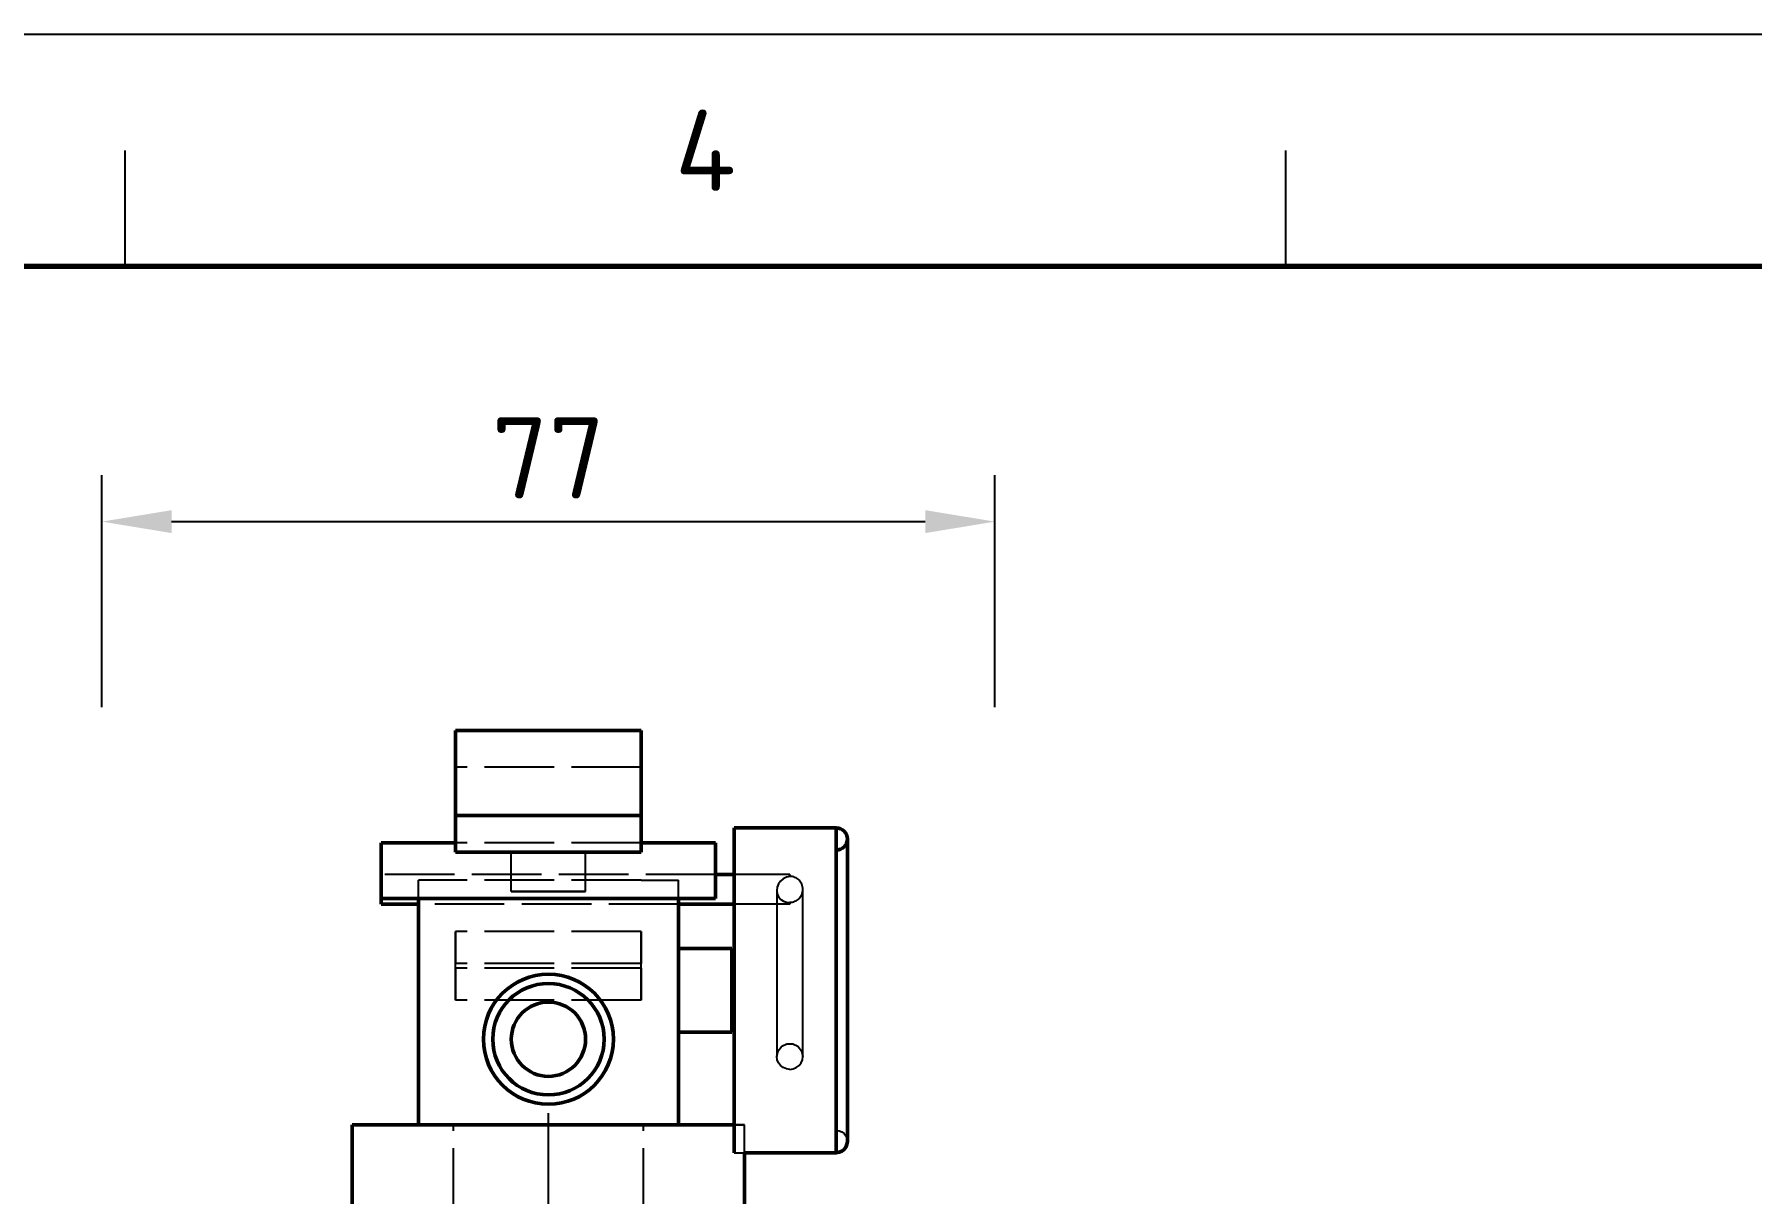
# Model space of a CAD drawing. Header units: millimetres. Extents: x 0 to 594, y 0 to 420.
# Drawn here: x 143.1 to 217.1, y 370 to 420 of the extents above; entities that cross this region are included whole.
import ezdxf
from ezdxf.enums import TextEntityAlignment as Align

# ---------------------------------------------------------------- set-up
doc = ezdxf.new("R2010")
doc.units = ezdxf.units.MM
doc.linetypes.add('ISO02-TRAZOS', pattern=[3.75, 3, -0.75])
doc.linetypes.add('ISO04-TRAZO-PUNTO', pattern=[7.625, 6, -0.75, 0.125, -0.75])
for name, color, linetype, lineweight in [('01-VISIBLE', 7, 'CONTINUOUS', 50), ('02-OCULTA', 4, 'ISO02-TRAZOS', 25), ('03-EJE', 1, 'ISO04-TRAZO-PUNTO', 25), ('04-COTA', 3, 'CONTINUOUS', 25), ('06-TEXTO', 7, 'CONTINUOUS', 25), ('07-RECUADRO', 7, 'CONTINUOUS', 70), ('08-FINA', 5, 'CONTINUOUS', 25)]:
    doc.layers.add(name, color=color, linetype=linetype, lineweight=lineweight)
doc.styles.add('ISO3098', font='isocpeur.ttf')
doc.dimstyles.new('FLAMA-ISO', dxfattribs={"dimtxt": 3.5, "dimasz": 3, "dimexe": 2, "dimexo": 1, "dimgap": 1, "dimtad": 1, "dimdec": 1, "dimtxsty": 'ISO3098', "dimcen": 2.5, "dimclrd": 3, "dimclre": 3, "dimclrt": 3, "dimazin": 3, "dimtfac": 1, "dimtmove": 0, "dimatfit": 3, "dimlwd": 25, "dimlwe": 25})

msp = doc.modelspace()

# ---------------------------------------------------------------- linework, layer by layer
at = {"layer": '01-VISIBLE'}
for p, q in [((169.236, 390), (161.236, 390)), ((161.236, 386.341), (161.236, 390)), ((169.236, 386.341), (169.236, 390)), ((169.236, 386.341), (161.236, 386.341)), ((161.236, 384.753), (161.236, 386.341)), ((169.236, 384.753), (169.236, 386.341)), ((173.236, 385.804), (177.636, 385.804)), ((161.236, 385.153), (158.036, 385.153)), ((169.236, 384.753), (161.236, 384.753)), ((172.436, 385.153), (169.236, 385.153)), ((173.236, 383.793), (172.436, 383.793)), ((172.436, 382.753), (158.036, 382.753)), ((159.636, 382.513), (158.036, 382.513)), ((159.636, 373), (159.636, 382.753)), ((170.836, 373), (170.836, 382.753)), ((173.236, 382.513), (170.836, 382.513)), ((170.836, 380.604), (173.136, 380.604)), ((170.836, 377.004), (173.136, 377.004)), ((156.786, 369), (156.786, 373)), ((173.686, 371.804), (177.636, 371.804)), ((173.686, 369), (173.686, 371.804))]:
    msp.add_line(p, q, dxfattribs=at)
for points in [[(173.236, 385.804), (173.236, 385.554), (173.236, 385.304), (173.236, 385.054), (173.236, 384.804), (173.236, 384.554), (173.236, 384.304), (173.236, 384.054), (173.236, 383.804), (173.236, 383.554), (173.236, 383.304), (173.236, 383.054), (173.236, 382.804), (173.236, 382.554), (173.236, 382.304), (173.236, 382.054), (173.236, 381.804), (173.236, 381.554), (173.236, 381.304), (173.236, 381.054), (173.236, 380.804), (173.236, 380.554), (173.236, 380.304), (173.236, 380.054), (173.236, 379.804), (173.236, 379.554), (173.236, 379.304), (173.236, 379.054), (173.236, 378.804), (173.236, 378.554), (173.236, 378.304), (173.236, 378.054), (173.236, 377.804), (173.236, 377.554), (173.236, 377.304), (173.236, 377.054), (173.236, 376.804), (173.236, 376.554), (173.236, 376.304), (173.236, 376.054), (173.236, 375.804), (173.236, 375.554), (173.236, 375.304), (173.236, 375.054), (173.236, 374.804), (173.236, 374.554), (173.236, 374.304), (173.236, 374.054), (173.236, 373.804), (173.236, 373.554), (173.236, 373.304), (173.236, 373.054), (173.236, 372.804), (173.236, 372.554), (173.236, 372.304), (173.236, 372.054), (173.236, 371.804)], [(177.636, 385.804), (177.636, 385.554), (177.636, 385.304), (177.636, 385.054), (177.636, 384.804), (177.636, 384.554), (177.636, 384.304), (177.636, 384.054), (177.636, 383.804), (177.636, 383.554), (177.636, 383.304), (177.636, 383.054), (177.636, 382.804), (177.636, 382.554), (177.636, 382.304), (177.636, 382.054), (177.636, 381.804), (177.636, 381.554), (177.636, 381.304), (177.636, 381.054), (177.636, 380.804), (177.636, 380.554), (177.636, 380.304), (177.636, 380.054), (177.636, 379.804), (177.636, 379.554), (177.636, 379.304), (177.636, 379.054), (177.636, 378.804), (177.636, 378.554), (177.636, 378.304), (177.636, 378.054), (177.636, 377.804), (177.636, 377.554), (177.636, 377.304), (177.636, 377.054), (177.636, 376.804), (177.636, 376.554), (177.636, 376.304), (177.636, 376.054), (177.636, 375.804), (177.636, 375.554), (177.636, 375.304), (177.636, 375.054), (177.636, 374.804), (177.636, 374.554), (177.636, 374.304), (177.636, 374.054), (177.636, 373.804), (177.636, 373.554), (177.636, 373.304), (177.636, 373.054), (177.636, 372.804), (177.636, 372.554), (177.636, 372.304), (177.636, 372.054), (177.636, 371.804)], [(158.036, 382.753), (158.036, 383.02), (158.036, 383.286), (158.036, 383.553), (158.036, 383.82), (158.036, 384.086), (158.036, 384.353), (158.036, 384.62), (158.036, 384.886), (158.036, 385.153)], [(172.436, 382.753), (172.436, 383.02), (172.436, 383.286), (172.436, 383.553), (172.436, 383.82), (172.436, 384.086), (172.436, 384.353), (172.436, 384.62), (172.436, 384.886), (172.436, 385.153)], [(178.116, 372.284), (178.116, 372.535), (178.116, 372.786), (178.116, 373.037), (178.116, 373.287), (178.116, 373.538), (178.116, 373.789), (178.116, 374.04), (178.116, 374.29), (178.116, 374.541), (178.116, 374.792), (178.116, 375.043), (178.116, 375.294), (178.116, 375.544), (178.116, 375.795), (178.116, 376.046), (178.116, 376.297), (178.116, 376.547), (178.116, 376.798), (178.116, 377.049), (178.116, 377.3), (178.116, 377.55), (178.116, 377.801), (178.116, 378.052), (178.116, 378.303), (178.116, 378.554), (178.116, 378.804), (178.116, 379.055), (178.116, 379.306), (178.116, 379.557), (178.116, 379.807), (178.116, 380.058), (178.116, 380.309), (178.116, 380.56), (178.116, 380.81), (178.116, 381.061), (178.116, 381.312), (178.116, 381.563), (178.116, 381.814), (178.116, 382.064), (178.116, 382.315), (178.116, 382.566), (178.116, 382.817), (178.116, 383.067), (178.116, 383.318), (178.116, 383.569), (178.116, 383.82), (178.116, 384.07), (178.116, 384.321), (178.116, 384.572), (178.116, 384.823), (178.116, 385.074), (178.116, 385.324)], [(178.116, 372.284), (178.116, 372.535), (178.116, 372.786), (178.116, 373.037), (178.116, 373.287), (178.116, 373.538), (178.116, 373.789), (178.116, 374.04), (178.116, 374.29), (178.116, 374.541), (178.116, 374.792), (178.116, 375.043), (178.116, 375.294), (178.116, 375.544), (178.116, 375.795), (178.116, 376.046), (178.116, 376.297), (178.116, 376.547), (178.116, 376.798), (178.116, 377.049), (178.116, 377.3), (178.116, 377.55), (178.116, 377.801), (178.116, 378.052), (178.116, 378.303), (178.116, 378.554), (178.116, 378.804), (178.116, 379.055), (178.116, 379.306), (178.116, 379.557), (178.116, 379.807), (178.116, 380.058), (178.116, 380.309), (178.116, 380.56), (178.116, 380.81), (178.116, 381.061), (178.116, 381.312), (178.116, 381.563), (178.116, 381.814), (178.116, 382.064), (178.116, 382.315), (178.116, 382.566), (178.116, 382.817), (178.116, 383.067), (178.116, 383.318), (178.116, 383.569), (178.116, 383.82), (178.116, 384.07), (178.116, 384.321), (178.116, 384.572), (178.116, 384.823), (178.116, 385.074), (178.116, 385.324)], [(158.036, 382.513), (158.036, 382.553), (158.036, 382.593), (158.036, 382.633), (158.036, 382.673), (158.036, 382.713), (158.036, 382.753)], [(173.136, 380.604), (173.136, 380.347), (173.136, 380.09), (173.136, 379.833), (173.136, 379.576), (173.136, 379.319), (173.136, 379.061), (173.136, 378.804), (173.136, 378.547), (173.136, 378.29), (173.136, 378.033), (173.136, 377.776), (173.136, 377.519), (173.136, 377.261), (173.136, 377.004)], [(156.786, 373), (157.039, 373), (157.292, 373), (157.545, 373), (157.798, 373), (158.051, 373), (158.304, 373), (158.557, 373), (158.81, 373), (159.064, 373), (159.317, 373), (159.57, 373), (159.823, 373), (160.076, 373), (160.329, 373), (160.582, 373), (160.835, 373), (161.088, 373), (161.341, 373), (161.594, 373), (161.847, 373), (162.1, 373), (162.354, 373), (162.607, 373), (162.86, 373), (163.113, 373), (163.366, 373), (163.619, 373), (163.872, 373), (164.125, 373), (164.378, 373), (164.631, 373), (164.884, 373), (165.137, 373), (165.39, 373), (165.644, 373), (165.897, 373), (166.15, 373), (166.403, 373), (166.656, 373), (166.909, 373), (167.162, 373), (167.415, 373), (167.668, 373), (167.921, 373), (168.174, 373), (168.427, 373), (168.68, 373), (168.934, 373), (169.187, 373), (169.44, 373), (169.693, 373), (169.946, 373), (170.199, 373), (170.452, 373), (170.705, 373), (170.958, 373), (171.211, 373), (171.464, 373), (171.717, 373), (171.97, 373), (172.224, 373), (172.477, 373), (172.73, 373), (172.983, 373), (173.236, 373)], [(177.636, 371.804), (177.76, 371.821), (177.876, 371.869), (177.975, 371.945), (178.052, 372.044), (178.099, 372.16), (178.116, 372.284)]]:
    msp.add_lwpolyline(points, dxfattribs=at)
for radius in [2.8, 2.4, 1.6]:
    msp.add_circle((165.236, 376.694), radius, dxfattribs=at)
msp.add_arc((177.636, 385.324), 0.48, -90, 90, dxfattribs=at)
at = {"layer": '02-OCULTA'}
for p, q in [((161.236, 388.412), (161.236, 390)), ((169.236, 388.412), (169.236, 390)), ((169.236, 388.412), (161.236, 388.412)), ((161.236, 384.753), (161.236, 388.412)), ((169.236, 384.753), (169.236, 388.412)), ((169.236, 385.153), (161.236, 385.153)), ((163.636, 383.053), (163.636, 384.753)), ((166.836, 383.053), (166.836, 384.753)), ((172.436, 383.793), (158.036, 383.793)), ((159.636, 382.753), (159.636, 383.553)), ((159.636, 373), (159.636, 383.553)), ((169.236, 383.553), (161.236, 383.553)), ((169.236, 383.553), (161.236, 383.553)), ((170.836, 382.753), (170.836, 383.553)), ((170.836, 373), (170.836, 383.553)), ((175.636, 383.793), (173.236, 383.793)), ((170.836, 382.513), (159.636, 382.513)), ((175.636, 382.513), (173.236, 382.513)), ((169.236, 381.343), (161.236, 381.343)), ((161.236, 379.752), (161.236, 381.343)), ((161.236, 381.343), (161.236, 379.961)), ((169.236, 379.752), (169.236, 381.343)), ((169.236, 381.343), (169.236, 379.961)), ((169.236, 379.961), (161.236, 379.961)), ((161.236, 378.37), (161.236, 379.961)), ((169.236, 379.752), (161.236, 379.752)), ((161.236, 379.752), (161.236, 378.37)), ((169.236, 378.37), (169.236, 379.961)), ((169.236, 379.752), (169.236, 378.37)), ((169.236, 378.37), (161.236, 378.37)), ((161.142, 369), (161.142, 373)), ((169.236, 373), (161.236, 373)), ((169.236, 373), (161.236, 373)), ((169.33, 369), (169.33, 373)), ((173.686, 371.804), (173.686, 373)), ((173.236, 371.804), (173.686, 371.804))]:
    msp.add_line(p, q, dxfattribs=at)
for points in [[(173.236, 371.804), (173.236, 372.054), (173.236, 372.304), (173.236, 372.554), (173.236, 372.804), (173.236, 373.054), (173.236, 373.304), (173.236, 373.554), (173.236, 373.804), (173.236, 374.054), (173.236, 374.304), (173.236, 374.554), (173.236, 374.804), (173.236, 375.054), (173.236, 375.304), (173.236, 375.554), (173.236, 375.804), (173.236, 376.054), (173.236, 376.304), (173.236, 376.554), (173.236, 376.804), (173.236, 377.054), (173.236, 377.304), (173.236, 377.554), (173.236, 377.804), (173.236, 378.054), (173.236, 378.304), (173.236, 378.554), (173.236, 378.804), (173.236, 379.054), (173.236, 379.304), (173.236, 379.554), (173.236, 379.804), (173.236, 380.054), (173.236, 380.304), (173.236, 380.554), (173.236, 380.804), (173.236, 381.054), (173.236, 381.304), (173.236, 381.554), (173.236, 381.804), (173.236, 382.054), (173.236, 382.304), (173.236, 382.554), (173.236, 382.804), (173.236, 383.054), (173.236, 383.304), (173.236, 383.554), (173.236, 383.804), (173.236, 384.054), (173.236, 384.304), (173.236, 384.554), (173.236, 384.804), (173.236, 385.054), (173.236, 385.304), (173.236, 385.554), (173.236, 385.804)], [(177.636, 371.804), (177.636, 372.054), (177.636, 372.304), (177.636, 372.554), (177.636, 372.804), (177.636, 373.054), (177.636, 373.304), (177.636, 373.554), (177.636, 373.804), (177.636, 374.054), (177.636, 374.304), (177.636, 374.554), (177.636, 374.804), (177.636, 375.054), (177.636, 375.304), (177.636, 375.554), (177.636, 375.804), (177.636, 376.054), (177.636, 376.304), (177.636, 376.554), (177.636, 376.804), (177.636, 377.054), (177.636, 377.304), (177.636, 377.554), (177.636, 377.804), (177.636, 378.054), (177.636, 378.304), (177.636, 378.554), (177.636, 378.804), (177.636, 379.054), (177.636, 379.304), (177.636, 379.554), (177.636, 379.804), (177.636, 380.054), (177.636, 380.304), (177.636, 380.554), (177.636, 380.804), (177.636, 381.054), (177.636, 381.304), (177.636, 381.554), (177.636, 381.804), (177.636, 382.054), (177.636, 382.304), (177.636, 382.554), (177.636, 382.804), (177.636, 383.054), (177.636, 383.304), (177.636, 383.554), (177.636, 383.804), (177.636, 384.054), (177.636, 384.304), (177.636, 384.554), (177.636, 384.804), (177.636, 385.054), (177.636, 385.304), (177.636, 385.554), (177.636, 385.804)], [(158.036, 385.153), (158.036, 384.886), (158.036, 384.62), (158.036, 384.353), (158.036, 384.086), (158.036, 383.82), (158.036, 383.553), (158.036, 383.286), (158.036, 383.02), (158.036, 382.753)], [(165.236, 384.753), (164.969, 384.753), (164.703, 384.753), (164.436, 384.753), (164.169, 384.753), (163.903, 384.753), (163.636, 384.753)], [(163.636, 384.753), (163.903, 384.753), (164.169, 384.753), (164.436, 384.753), (164.703, 384.753), (164.969, 384.753), (165.236, 384.753), (165.503, 384.753), (165.769, 384.753), (166.036, 384.753), (166.303, 384.753), (166.569, 384.753), (166.836, 384.753)], [(166.836, 384.753), (166.569, 384.753), (166.303, 384.753), (166.036, 384.753), (165.769, 384.753), (165.503, 384.753), (165.236, 384.753)], [(172.436, 385.153), (172.436, 384.886), (172.436, 384.62), (172.436, 384.353), (172.436, 384.086), (172.436, 383.82), (172.436, 383.553), (172.436, 383.286), (172.436, 383.02), (172.436, 382.753)], [(177.636, 384.844), (177.636, 384.593), (177.636, 384.341), (177.636, 384.089), (177.636, 383.838), (177.636, 383.586), (177.636, 383.334), (177.636, 383.083), (177.636, 382.831), (177.636, 382.579), (177.636, 382.328), (177.636, 382.076), (177.636, 381.824), (177.636, 381.573), (177.636, 381.321), (177.636, 381.069), (177.636, 380.818), (177.636, 380.566), (177.636, 380.314), (177.636, 380.063), (177.636, 379.811), (177.636, 379.559), (177.636, 379.308), (177.636, 379.056), (177.636, 378.804), (177.636, 378.553), (177.636, 378.301), (177.636, 378.049), (177.636, 377.798), (177.636, 377.546), (177.636, 377.294), (177.636, 377.043), (177.636, 376.791), (177.636, 376.539), (177.636, 376.288), (177.636, 376.036), (177.636, 375.784), (177.636, 375.533), (177.636, 375.281), (177.636, 375.029), (177.636, 374.778), (177.636, 374.526), (177.636, 374.274), (177.636, 374.023), (177.636, 373.771), (177.636, 373.519), (177.636, 373.268), (177.636, 373.016), (177.636, 372.764)], [(177.636, 372.764), (177.636, 373.016), (177.636, 373.268), (177.636, 373.519), (177.636, 373.771), (177.636, 374.023), (177.636, 374.274), (177.636, 374.526), (177.636, 374.778), (177.636, 375.029), (177.636, 375.281), (177.636, 375.533), (177.636, 375.784), (177.636, 376.036), (177.636, 376.288), (177.636, 376.539), (177.636, 376.791), (177.636, 377.043), (177.636, 377.294), (177.636, 377.546), (177.636, 377.798), (177.636, 378.049), (177.636, 378.301), (177.636, 378.553), (177.636, 378.804), (177.636, 379.056), (177.636, 379.308), (177.636, 379.559), (177.636, 379.811), (177.636, 380.063), (177.636, 380.314), (177.636, 380.566), (177.636, 380.818), (177.636, 381.069), (177.636, 381.321), (177.636, 381.573), (177.636, 381.824), (177.636, 382.076), (177.636, 382.328), (177.636, 382.579), (177.636, 382.831), (177.636, 383.083), (177.636, 383.334), (177.636, 383.586), (177.636, 383.838), (177.636, 384.089), (177.636, 384.341), (177.636, 384.593), (177.636, 384.844)], [(158.036, 383.793), (158.036, 383.58), (158.036, 383.366), (158.036, 383.153), (158.036, 382.94), (158.036, 382.726), (158.036, 382.513)], [(158.036, 382.753), (158.036, 382.926), (158.036, 383.1), (158.036, 383.273), (158.036, 383.446), (158.036, 383.62), (158.036, 383.793)], [(161.236, 383.553), (160.969, 383.553), (160.703, 383.553), (160.436, 383.553), (160.169, 383.553), (159.903, 383.553), (159.636, 383.553)], [(161.236, 383.553), (160.969, 383.553), (160.703, 383.553), (160.436, 383.553), (160.169, 383.553), (159.903, 383.553), (159.636, 383.553)], [(169.236, 383.553), (169.503, 383.553), (169.769, 383.553), (170.036, 383.553), (170.303, 383.553), (170.569, 383.553), (170.836, 383.553)], [(169.236, 383.553), (169.503, 383.553), (169.769, 383.553), (170.036, 383.553), (170.303, 383.553), (170.569, 383.553), (170.836, 383.553)], [(175.636, 383.7), (175.487, 383.677), (175.351, 383.611), (175.237, 383.511), (175.151, 383.387), (175.095, 383.246), (175.076, 383.096)], [(175.636, 383.7), (175.487, 383.677), (175.351, 383.611), (175.237, 383.511), (175.151, 383.387), (175.095, 383.246), (175.076, 383.096)], [(175.636, 383.7), (175.636, 383.715), (175.636, 383.731), (175.636, 383.746), (175.636, 383.762), (175.636, 383.778), (175.636, 383.793)], [(175.636, 383.793), (175.636, 383.778), (175.636, 383.762), (175.636, 383.746), (175.636, 383.731), (175.636, 383.715), (175.636, 383.7)], [(175.636, 383.7), (175.636, 383.702), (175.636, 383.704), (175.636, 383.706), (175.636, 383.709), (175.636, 383.711), (175.636, 383.713)], [(175.636, 383.713), (175.636, 383.711), (175.636, 383.709), (175.636, 383.706), (175.636, 383.704), (175.636, 383.702), (175.636, 383.7)], [(165.236, 383.053), (164.969, 383.053), (164.703, 383.053), (164.436, 383.053), (164.169, 383.053), (163.903, 383.053), (163.636, 383.053)], [(163.636, 383.053), (163.903, 383.053), (164.169, 383.053), (164.436, 383.053), (164.703, 383.053), (164.969, 383.053), (165.236, 383.053), (165.503, 383.053), (165.769, 383.053), (166.036, 383.053), (166.303, 383.053), (166.569, 383.053), (166.836, 383.053)], [(166.836, 383.053), (166.569, 383.053), (166.303, 383.053), (166.036, 383.053), (165.769, 383.053), (165.503, 383.053), (165.236, 383.053)], [(175.076, 383.096), (175.094, 382.956), (175.151, 382.827), (175.243, 382.719), (175.361, 382.641), (175.495, 382.595), (175.636, 382.58)], [(175.076, 383.096), (175.094, 382.956), (175.151, 382.827), (175.243, 382.719), (175.361, 382.641), (175.495, 382.595), (175.636, 382.58)], [(175.076, 383.096), (175.076, 382.841), (175.076, 382.586), (175.076, 382.331), (175.076, 382.076), (175.076, 381.821), (175.076, 381.566), (175.076, 381.31), (175.076, 381.055), (175.076, 380.8), (175.076, 380.545), (175.076, 380.29), (175.076, 380.035), (175.076, 379.78), (175.076, 379.525), (175.076, 379.27), (175.076, 379.014), (175.076, 378.759), (175.076, 378.504), (175.076, 378.249), (175.076, 377.994), (175.076, 377.739), (175.076, 377.484), (175.076, 377.229), (175.076, 376.974), (175.076, 376.718), (175.076, 376.463), (175.076, 376.208), (175.076, 375.953)], [(175.076, 383.096), (175.076, 382.841), (175.076, 382.586), (175.076, 382.331), (175.076, 382.076), (175.076, 381.821), (175.076, 381.566), (175.076, 381.31), (175.076, 381.055), (175.076, 380.8), (175.076, 380.545), (175.076, 380.29), (175.076, 380.035), (175.076, 379.78), (175.076, 379.525), (175.076, 379.27), (175.076, 379.014), (175.076, 378.759), (175.076, 378.504), (175.076, 378.249), (175.076, 377.994), (175.076, 377.739), (175.076, 377.484), (175.076, 377.229), (175.076, 376.974), (175.076, 376.718), (175.076, 376.463), (175.076, 376.208), (175.076, 375.953)], [(175.636, 382.58), (175.636, 382.582), (175.636, 382.584), (175.636, 382.586), (175.636, 382.589), (175.636, 382.591), (175.636, 382.593)], [(175.636, 382.593), (175.636, 382.591), (175.636, 382.589), (175.636, 382.586), (175.636, 382.584), (175.636, 382.582), (175.636, 382.58)], [(175.636, 382.58), (175.636, 382.569), (175.636, 382.558), (175.636, 382.546), (175.636, 382.535), (175.636, 382.524), (175.636, 382.513)], [(175.636, 382.513), (175.636, 382.524), (175.636, 382.535), (175.636, 382.546), (175.636, 382.558), (175.636, 382.569), (175.636, 382.58)], [(176.196, 375.953), (176.196, 376.21), (176.196, 376.467), (176.196, 376.725), (176.196, 376.982), (176.196, 377.239), (176.196, 377.496), (176.196, 377.753), (176.196, 378.01), (176.196, 378.267), (176.196, 378.525), (176.196, 378.782), (176.196, 379.039), (176.196, 379.296), (176.196, 379.553), (176.196, 379.81), (176.196, 380.067), (176.196, 380.325), (176.196, 380.582), (176.196, 380.839), (176.196, 381.096), (176.196, 381.353), (176.196, 381.61), (176.196, 381.867), (176.196, 382.125), (176.196, 382.382), (176.196, 382.639), (176.196, 382.896), (176.196, 383.153)], [(176.196, 375.953), (176.196, 376.21), (176.196, 376.467), (176.196, 376.725), (176.196, 376.982), (176.196, 377.239), (176.196, 377.496), (176.196, 377.753), (176.196, 378.01), (176.196, 378.267), (176.196, 378.525), (176.196, 378.782), (176.196, 379.039), (176.196, 379.296), (176.196, 379.553), (176.196, 379.81), (176.196, 380.067), (176.196, 380.325), (176.196, 380.582), (176.196, 380.839), (176.196, 381.096), (176.196, 381.353), (176.196, 381.61), (176.196, 381.867), (176.196, 382.125), (176.196, 382.382), (176.196, 382.639), (176.196, 382.896), (176.196, 383.153)], [(170.836, 377.004), (170.836, 377.261), (170.836, 377.519), (170.836, 377.776), (170.836, 378.033), (170.836, 378.29), (170.836, 378.547), (170.836, 378.804), (170.836, 379.061), (170.836, 379.319), (170.836, 379.576), (170.836, 379.833), (170.836, 380.09), (170.836, 380.347), (170.836, 380.604)], [(170.836, 380.604), (170.836, 380.347), (170.836, 380.09), (170.836, 379.833), (170.836, 379.576), (170.836, 379.319), (170.836, 379.061), (170.836, 378.804), (170.836, 378.547), (170.836, 378.29), (170.836, 378.033), (170.836, 377.776), (170.836, 377.519), (170.836, 377.261), (170.836, 377.004)], [(173.136, 377.004), (173.136, 377.261), (173.136, 377.519), (173.136, 377.776), (173.136, 378.033), (173.136, 378.29), (173.136, 378.547), (173.136, 378.804), (173.136, 379.061), (173.136, 379.319), (173.136, 379.576), (173.136, 379.833), (173.136, 380.09), (173.136, 380.347), (173.136, 380.604)], [(175.076, 375.953), (175.131, 376.196), (175.287, 376.391), (175.511, 376.499), (175.76, 376.499), (175.985, 376.391), (176.14, 376.196), (176.196, 375.953)], [(175.636, 375.393), (175.491, 375.412), (175.356, 375.468), (175.24, 375.557), (175.151, 375.673), (175.095, 375.808), (175.076, 375.953)], [(175.636, 375.393), (175.781, 375.412), (175.916, 375.468), (176.032, 375.557), (176.121, 375.673), (176.177, 375.808), (176.196, 375.953)], [(165.236, 373), (164.98, 373), (164.724, 373), (164.468, 373), (164.212, 373), (163.956, 373), (163.699, 373), (163.443, 373), (163.187, 373), (162.931, 373), (162.675, 373), (162.419, 373), (162.163, 373), (161.907, 373), (161.651, 373), (161.395, 373), (161.139, 373), (160.883, 373), (160.627, 373), (160.371, 373), (160.115, 373), (159.859, 373), (159.603, 373), (159.346, 373), (159.09, 373), (158.834, 373), (158.578, 373), (158.322, 373), (158.066, 373), (157.81, 373), (157.554, 373), (157.298, 373), (157.042, 373), (156.786, 373)], [(161.236, 373), (160.969, 373), (160.703, 373), (160.436, 373), (160.169, 373), (159.903, 373), (159.636, 373)], [(161.236, 373), (160.969, 373), (160.703, 373), (160.436, 373), (160.169, 373), (159.903, 373), (159.636, 373)], [(165.236, 373), (164.98, 373), (164.724, 373), (164.468, 373), (164.212, 373), (163.956, 373), (163.701, 373), (163.445, 373), (163.189, 373), (162.933, 373), (162.677, 373), (162.421, 373), (162.165, 373), (161.909, 373), (161.654, 373), (161.398, 373), (161.142, 373)], [(161.142, 373), (161.398, 373), (161.654, 373), (161.909, 373), (162.165, 373), (162.421, 373), (162.677, 373), (162.933, 373), (163.189, 373), (163.445, 373), (163.701, 373), (163.956, 373), (164.212, 373), (164.468, 373), (164.724, 373), (164.98, 373), (165.236, 373), (165.492, 373), (165.748, 373), (166.003, 373), (166.259, 373), (166.515, 373), (166.771, 373), (167.027, 373), (167.283, 373), (167.539, 373), (167.795, 373), (168.05, 373), (168.306, 373), (168.562, 373), (168.818, 373), (169.074, 373), (169.33, 373)], [(173.686, 373), (173.43, 373), (173.174, 373), (172.918, 373), (172.662, 373), (172.406, 373), (172.149, 373), (171.893, 373), (171.637, 373), (171.381, 373), (171.125, 373), (170.869, 373), (170.613, 373), (170.357, 373), (170.101, 373), (169.845, 373), (169.589, 373), (169.333, 373), (169.077, 373), (168.821, 373), (168.565, 373), (168.309, 373), (168.053, 373), (167.796, 373), (167.54, 373), (167.284, 373), (167.028, 373), (166.772, 373), (166.516, 373), (166.26, 373), (166.004, 373), (165.748, 373), (165.492, 373), (165.236, 373)], [(169.33, 373), (169.074, 373), (168.818, 373), (168.562, 373), (168.306, 373), (168.05, 373), (167.795, 373), (167.539, 373), (167.283, 373), (167.027, 373), (166.771, 373), (166.515, 373), (166.259, 373), (166.003, 373), (165.748, 373), (165.492, 373), (165.236, 373)], [(169.236, 373), (169.503, 373), (169.769, 373), (170.036, 373), (170.303, 373), (170.569, 373), (170.836, 373)], [(169.236, 373), (169.503, 373), (169.769, 373), (170.036, 373), (170.303, 373), (170.569, 373), (170.836, 373)], [(173.236, 373), (173.311, 373), (173.386, 373), (173.461, 373), (173.536, 373), (173.611, 373), (173.686, 373)], [(177.636, 372.764), (177.76, 372.748), (177.876, 372.7), (177.975, 372.624), (178.052, 372.524), (178.099, 372.409), (178.116, 372.284)]]:
    msp.add_lwpolyline(points, dxfattribs=at)
msp.add_circle((165.236, 376.694), 2.8, dxfattribs=at)
msp.add_arc((175.636, 383.153), 0.56, -90, 90, dxfattribs=at)
at = {"layer": '03-EJE'}
msp.add_line((165.236, 215), (165.236, 374), dxfattribs=at)
at = {"layer": '07-RECUADRO'}
msp.add_lwpolyline([(20, 10), (584, 10), (584, 410), (20, 410)], close=True, dxfattribs=at)
at = {"layer": '08-FINA'}
for p, q in [((147, 410), (147, 415)), ((197, 410), (197, 415))]:
    msp.add_line(p, q, dxfattribs=at)
msp.add_lwpolyline([(0, 0), (594, 0), (594, 420), (0, 420)], close=True, dxfattribs=at)

# ---------------------------------------------------------------- texts
at = {"layer": '06-TEXTO', "style": 'ISO3098'}
msp.add_text('4', height=3.5, dxfattribs=at).set_placement((172, 415), align=Align.MIDDLE_CENTER)

# ---------------------------------------------------------------- dimensions: what is measured, and where the dimension line sits
at = {"layer": '04-COTA'}
msp.add_linear_dim(base=(145.9983443, 399), p1=(145.9983443, 390), p2=(184.4733444, 390), dimstyle='FLAMA-ISO', override={"dimlfac": 2}, dxfattribs=at).render()

doc.saveas('drawing.dxf')
